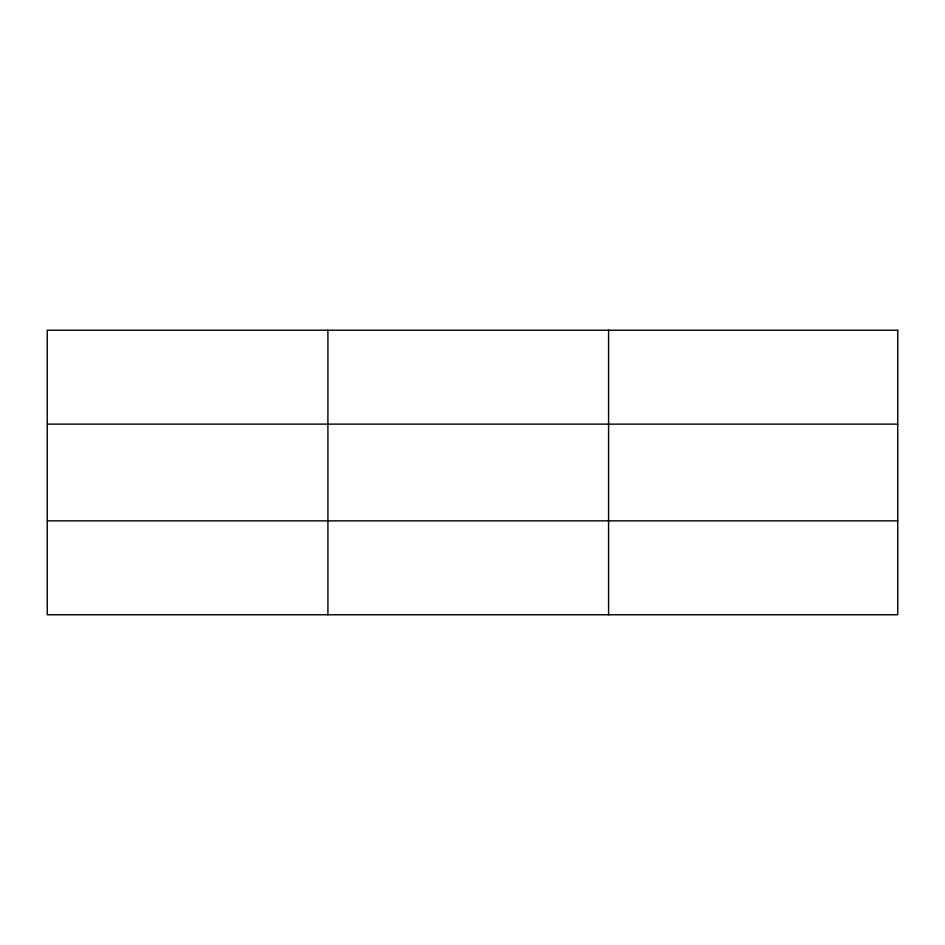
<?xml version="1.0" encoding="UTF-8"?>
<svg xmlns="http://www.w3.org/2000/svg" width="945" height="945" viewBox="0 0 945 945"><rect width="100%" height="100%" fill="white"/><g stroke="black" fill="none" stroke-linecap="round" stroke-linejoin="round"><path stroke-width="1.42" d="M327.915 614.77L327.915 330.23M608.58 614.77L608.58 330.23M47.25 424.128L897.75 424.128M47.25 520.872L897.75 520.872M897.75 330.23L897.75 614.77L47.25 614.77L47.25 330.23L897.75 330.23"/></g></svg>
